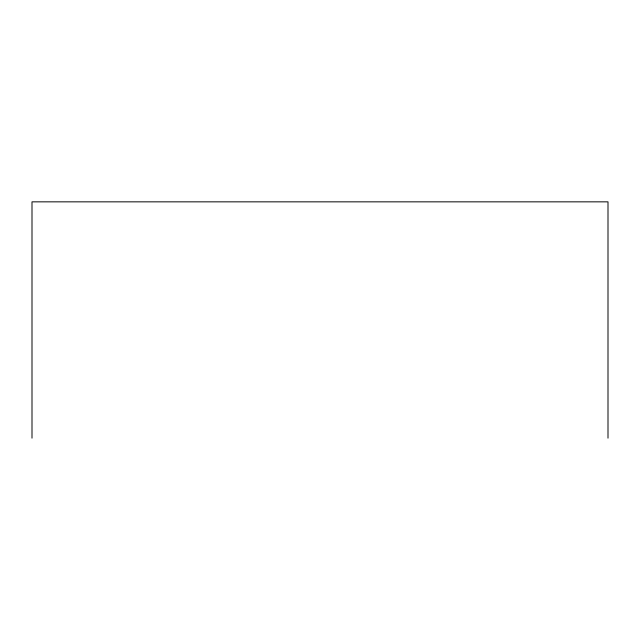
<?xml version="1.0" encoding="UTF-8"?>
<svg xmlns="http://www.w3.org/2000/svg" width="640" height="640" viewBox="0 0 640 640"><rect width="100%" height="100%" fill="white"/><g stroke="black" fill="none" stroke-linecap="round" stroke-linejoin="round"><path stroke-width="0.96" d="M608 438.152L608 201.848L32 201.848L32 438.152"/></g></svg>
